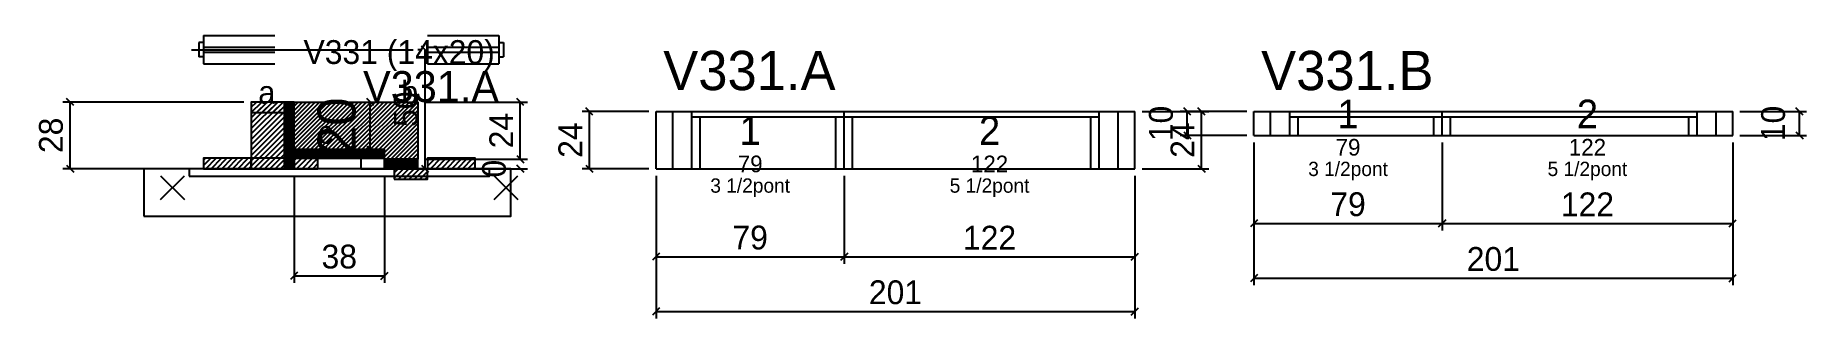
# Model space of a CAD drawing. Extents: x -69 to 675, y -87 to 32.
import ezdxf
from ezdxf.enums import TextEntityAlignment as Align

# ---------------------------------------------------------------- set-up
doc = ezdxf.new("R2010")
doc.units = 0
for name, color, linetype in [('5', 5, 'Continuous'), ('barrote', 126, 'Continuous'), ('CONCRETO', 251, 'Continuous'), ('COTA', 241, 'Continuous'), ('Cota Seção (2x)', 241, 'Continuous'), ('detalhes', 7, 'Continuous'), ('Hachura', 251, 'Continuous'), ('Madeira', 126, 'Continuous'), ('NOMENCLATURA', 7, 'Continuous'), ('Painéis', 200, 'Continuous'), ('presilha', 224, 'Continuous'), ('SARR_2.2x7', 40, 'Continuous'), ('SARR_3.5x7', 81, 'Continuous'), ('SCO-___-LAJ', 224, 'Continuous'), ('TENSOR', 224, 'Continuous'), ('texto', 7, 'Continuous'), ('Texto Seção', 7, 'Continuous')]:
    doc.layers.add(name, color=color, linetype=linetype)
doc.dimstyles.new('PAINEL', dxfattribs={"dimtxt": 10, "dimasz": 3, "dimexe": 3, "dimexo": 3, "dimgap": 3, "dimtad": 1, "dimblk": 'OBLIQUE', "dimblk1": 'OBLIQUE', "dimcen": 2.5, "dimclrd": 4, "dimclre": 4, "dimclrt": 240, "dimazin": 3, "dimtfac": 1, "dimtmove": 0, "dimatfit": 3})
doc.dimstyles.new('SECAO2X', dxfattribs={"dimtxt": 16, "dimasz": 3, "dimexe": 3, "dimexo": 3, "dimgap": 3, "dimtad": 1, "dimblk": 'OBLIQUE', "dimblk1": 'OBLIQUE', "dimcen": 2.5, "dimclrd": 4, "dimclre": 4, "dimclrt": 240, "dimazin": 3, "dimtfac": 1, "dimtmove": 0, "dimatfit": 3})

# ---------------------------------------------------------------- blocks, each defined once
blk = doc.blocks.new('_OBLIQUE')
at = {"color": 0, "linetype": 'BYBLOCK'}
blk.add_line((-0.5, -0.5), (0.5, 0.5), dxfattribs=at)

msp = doc.modelspace()

# ---------------------------------------------------------------- hatches: boundary and pattern name
at = {"layer": 'COTA'}
h = msp.add_hatch(dxfattribs=at)
h.set_pattern_fill('ANSI31', scale=0.4)
h.paths.add_polyline_path([(40, -16), (40, 4), (92, 4), (92, -20), (78, -20), (78, -16)])
at = {"layer": 'Hachura'}
h = msp.add_hatch(dxfattribs=at)
h.set_pattern_fill('ANSI31', scale=0.5)
h.paths.add_polyline_path([(22, -24), (36, -24), (36, 4), (22, 4)])
h = msp.add_hatch(dxfattribs=at)
h.set_pattern_fill('ANSI31', scale=0.5)
h.paths.add_polyline_path([(22, -0.4), (36, -0.4), (36, 4), (22, 4)])
h = msp.add_hatch(dxfattribs=at)
h.set_pattern_fill('SOLID')
h.paths.add_polyline_path([(36, -24), (40, -24), (40, 4), (36, 4)])
h = msp.add_hatch(dxfattribs=at)
h.set_pattern_fill('ANSI31', scale=0.5)
h.paths.add_polyline_path([(2, -24), (22, -24), (22, -19.6), (2, -19.6)])
h = msp.add_hatch(dxfattribs=at)
h.set_pattern_fill('SOLID')
h.paths.add_polyline_path([(40, -19.6), (78, -19.6), (78, -16), (40, -16)])
h = msp.add_hatch(dxfattribs=at)
h.set_pattern_fill('ANSI31', scale=0.5)
h.paths.add_polyline_path([(40, -24), (50, -24), (50, -19.6), (40, -19.6)])
h = msp.add_hatch(dxfattribs=at)
h.set_pattern_fill('SOLID')
h.paths.add_polyline_path([(78, -24), (92, -24), (92, -20), (78, -20)])
h = msp.add_hatch(dxfattribs=at)
h.set_pattern_fill('ANSI31', scale=0.5)
h.paths.add_polyline_path([(96, -24), (116, -24), (116, -19.6), (96, -19.6)])
h = msp.add_hatch(dxfattribs=at)
h.set_pattern_fill('SOLID')
h.paths.add_polyline_path([(78, -24), (82, -24), (82, -24), (78, -24)])
h = msp.add_hatch(dxfattribs=at)
h.set_pattern_fill('ANSI31', scale=0.5)
h.paths.add_polyline_path([(82, -24), (96, -24), (96, -24), (82, -24)])
h = msp.add_hatch(dxfattribs=at)
h.set_pattern_fill('ANSI31', scale=0.5)
h.paths.add_polyline_path([(82, -28.4), (96, -28.4), (96, -24), (82, -24)])

# ---------------------------------------------------------------- linework, layer by layer
for p, q in [((2, 32), (32, 32)), ((2, 32), (2, 20)), ((96, 32), (126, 32)), ((126, 32), (126, 20)), ((0, 29), (0, 23)), ((2, 29), (0, 29)), ((2, 23), (0, 23)), ((2, 27), (32, 27)), ((2, 25), (32, 25)), ((96, 27), (126, 27)), ((96, 25), (126, 25)), ((126, 29), (128, 29)), ((126, 23), (128, 23)), ((128, 29), (128, 23)), ((2, 20), (32, 20)), ((96, 20), (126, 20))]:
    msp.add_line(p, q)
at = {"layer": 'barrote'}
msp.add_lwpolyline([(-23, -44), (131, -44), (131, -24), (-23, -24)], close=True, dxfattribs=at)
at = {"layer": 'CONCRETO'}
msp.add_lwpolyline([(40, -16), (40, 4), (92, 4), (92, -20), (78, -20), (78, -16)], close=True, dxfattribs=at)
at = {"layer": 'Madeira'}
for points in [[(22, -24), (36, -24), (36, 4), (22, 4)], [(22, -0.4), (36, -0.4), (36, 4), (22, 4)], [(2, -24), (22, -24), (22, -19.6), (2, -19.6)], [(22, -24), (36, -24), (36, -19.6), (22, -19.6)], [(40, -24), (50, -24), (50, -19.6), (40, -19.6)], [(68, -24), (78, -24), (78, -19.6), (68, -19.6)], [(96, -24), (116, -24), (116, -19.6), (96, -19.6)], [(82, -24), (96, -24), (96, -24), (82, -24)], [(82, -28.4), (96, -28.4), (96, -24), (82, -24)]]:
    msp.add_lwpolyline(points, close=True, dxfattribs=at)
at = {"layer": 'Painéis'}
for p, q in [((192, 0), (271, 0)), ((192, -24), (192, 0)), ((271, -24), (271, 0)), ((271, -24), (271, 0)), ((271, 0), (393, 0)), ((271, -24), (271, 0)), ((393, -24), (393, 0)), ((443, 0), (522, 0)), ((443, -10), (443, 0)), ((522, -10), (522, 0)), ((522, -10), (522, 0)), ((522, 0), (644, 0)), ((522, -10), (522, 0)), ((644, -10), (644, 0)), ((443, -10), (522, -10)), ((522, -10), (644, -10)), ((192, -24), (271, -24)), ((271, -24), (393, -24))]:
    msp.add_line(p, q, dxfattribs=at)
for points in [[(36, -24), (40, -24), (40, 4), (36, 4)], [(40, -19.6), (78, -19.6), (78, -16), (40, -16)], [(78, -24), (92, -24), (92, -20), (78, -20)], [(78, -24), (82, -24), (82, -24), (78, -24)]]:
    msp.add_lwpolyline(points, close=True, dxfattribs=at)
at = {"layer": 'presilha'}
for p, q in [((-16, -37), (-6, -27)), ((-16, -27), (-6, -37)), ((124, -37), (134, -27)), ((124, -27), (134, -37))]:
    msp.add_line(p, q, dxfattribs=at)
at = {"layer": 'SARR_2.2x7'}
for p, q in [((199, -24), (199, 0)), ((386, -24), (386, 0)), ((450, -10), (450, 0)), ((637, -10), (637, 0)), ((207, -2.2), (271, -2.2)), ((271, -2.2), (378, -2.2)), ((458, -2.2), (522, -2.2)), ((522, -2.2), (629, -2.2))]:
    msp.add_line(p, q, dxfattribs=at)
at = {"layer": 'SARR_3.5x7'}
for p, q in [((207, -24), (207, 0)), ((271, -24), (271, 0)), ((271, -24), (271, 0)), ((378, -24), (378, 0)), ((458, -10), (458, 0)), ((522, -10), (522, 0)), ((522, -10), (522, 0)), ((629, -10), (629, 0)), ((210.5, -24), (210.5, -2.2)), ((267.5, -24), (267.5, -2.2)), ((274.5, -24), (274.5, -2.2)), ((374.5, -24), (374.5, -2.2)), ((461.5, -10), (461.5, -2.2)), ((518.5, -10), (518.5, -2.2)), ((525.5, -10), (525.5, -2.2)), ((625.5, -10), (625.5, -2.2)), ((458, -10), (461.5, -10)), ((518.5, -10), (522, -10)), ((522, -10), (525.5, -10)), ((625.5, -10), (629, -10)), ((207, -24), (210.5, -24)), ((267.5, -24), (271, -24)), ((271, -24), (274.5, -24)), ((374.5, -24), (378, -24))]:
    msp.add_line(p, q, dxfattribs=at)
at = {"layer": 'SCO-___-LAJ'}
msp.add_lwpolyline([(-4, -27.2), (122, -27.2), (122, -24), (-4, -24)], close=True, dxfattribs=at)
at = {"layer": 'TENSOR'}
msp.add_line((-3, 26), (90, 26), dxfattribs=at)

# ---------------------------------------------------------------- texts
at = {"layer": '5'}
for s, height, p in [('1', 12, (482.5, -1)), ('2', 12, (583, -1)), ('1', 12, (231.5, -8)), ('2', 12, (332, -8)), ('79', 7, (482.5, -15)), ('122', 7, (583, -15)), ('79', 7, (231.5, -22)), ('122', 7, (332, -22))]:
    msp.add_text(s, height=height, dxfattribs=at).set_placement(p, align=Align.MIDDLE_CENTER)
at = {"layer": 'detalhes'}
for s, p in [('a', (25, 3.3)), ('b', (85, 3.3)), ('c', (50, -13.5))]:
    msp.add_text(s, height=9.6, dxfattribs=at).set_placement(p)
at = {"layer": 'NOMENCLATURA'}
for s, p in [('V331.A', (195, 9)), ('V331.B', (446, 9))]:
    msp.add_text(s, height=16.5, dxfattribs=at).set_placement(p)
at = {"layer": 'texto', "char_height": 6, "attachment_point": 5}
for s, insert in [('3 1/2pont', (482.5, -25)), ('5 1/2pont', (583, -25)), ('3 1/2pont', (231.5, -32)), ('5 1/2pont', (332, -32))]:
    msp.add_mtext(s, dxfattribs=dict(at, insert=insert))
at = {"layer": 'Texto Seção'}
for s, height, p in [('V331 (14x20)', 10, (44, 20)), ('V331.A', 13, (69, 4))]:
    msp.add_text(s, height=height, dxfattribs=at).set_placement(p)

# ---------------------------------------------------------------- dimensions: what is measured, and where the dimension line sits
at = {"layer": 'COTA'}
for base, p1, p2 in [((95, -24), (96, -24), (96, 26)), ((-54, -24), (2, -24), (22, 4)), ((135, -20), (92, -20), (92, 4)), ((164, -24), (192, -24), (192, 0)), ((421, -24), (393, -24), (393, 0)), ((415, -10), (443, -10), (443, 0)), ((672, -10), (644, -10), (644, 0)), ((135, -24), (96, -24), (96, -24))]:
    msp.add_linear_dim(base=base, p1=p1, p2=p2, angle=90, dimstyle='PAINEL', dxfattribs=at).render()
for base, p1, p2 in [((443, -47), (443, -10), (522, -10)), ((443, -70), (443, -10), (644, -10)), ((522, -47), (522, -10), (644, -10)), ((40, -69), (40, -24), (78, -24)), ((192, -61), (192, -24), (271, -24)), ((192, -84), (192, -24), (393, -24)), ((271, -61), (271, -24), (393, -24))]:
    msp.add_linear_dim(base=base, p1=p1, p2=p2, dimstyle='PAINEL', dxfattribs=at).render()
at = {"layer": 'Cota Seção (2x)'}
msp.add_linear_dim(base=(72, -16), p1=(40, -16), p2=(40, 4), angle=90, dimstyle='SECAO2X', dxfattribs=at).render()

doc.saveas('drawing.dxf')
